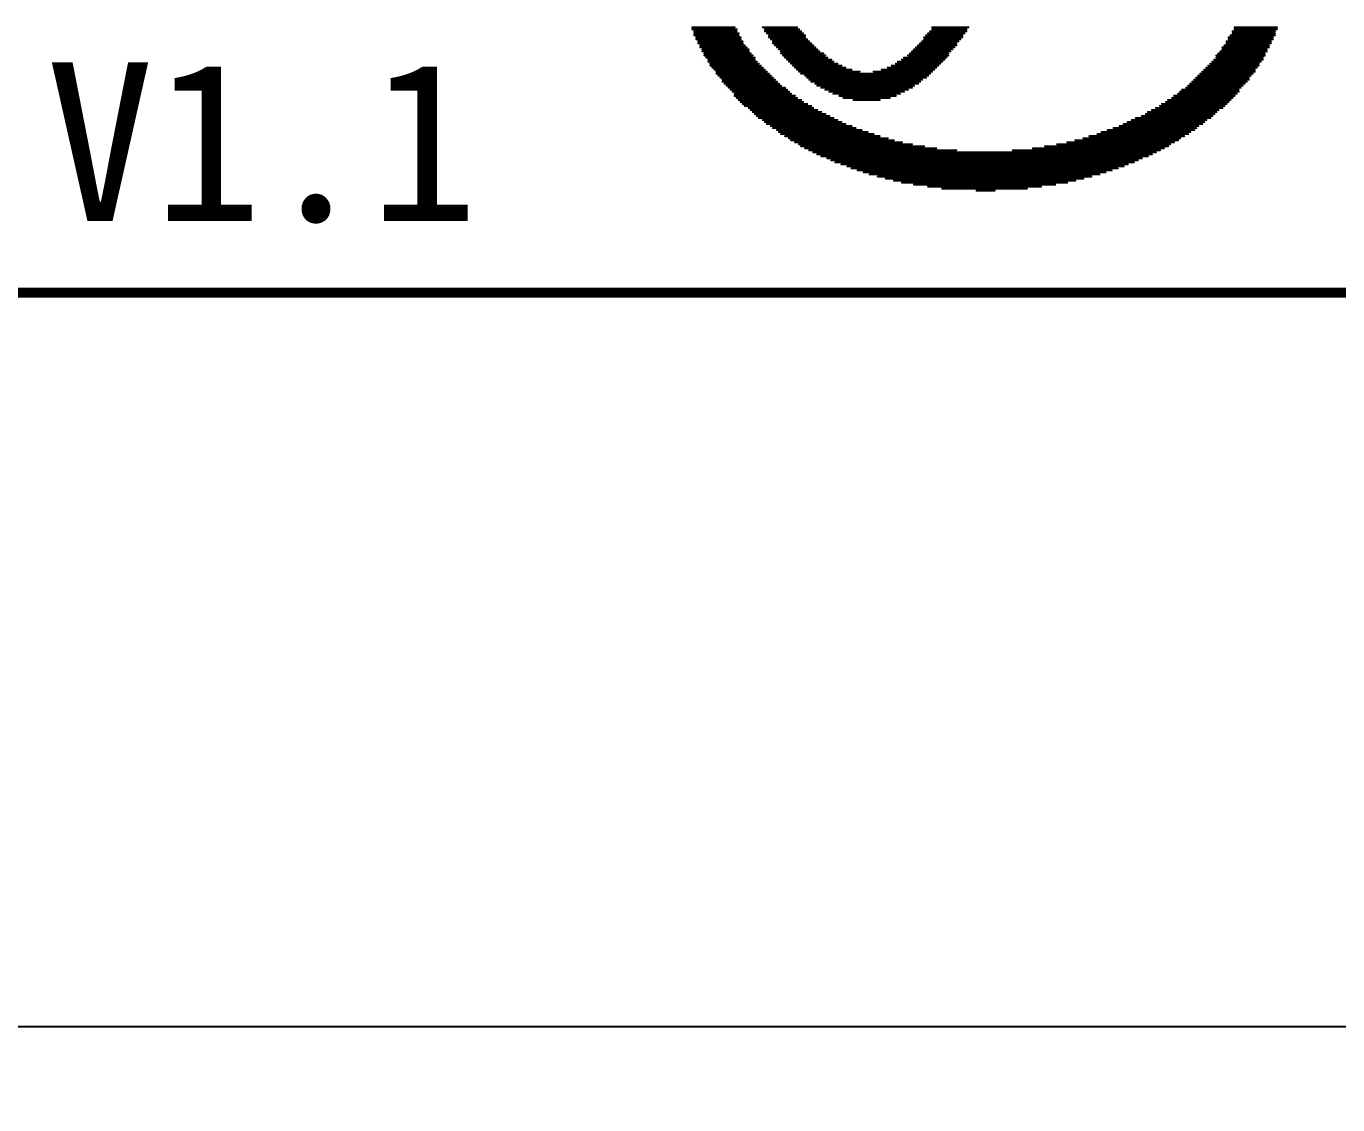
# Model space of a CAD drawing. Extents: x 780 to 1278, y 406 to 602.
# Drawn here: x 902.3 to 918.82, y 452.14 to 465.73 of the extents above; entities that cross this region are included whole.
import ezdxf

# ---------------------------------------------------------------- set-up
doc = ezdxf.new("R2010")
doc.units = 0
doc.header["$MEASUREMENT"] = 0
doc.layers.get('0').update_dxf_attribs({"linetype": 'CONTINUOUS'})
doc.layers.get('Defpoints').update_dxf_attribs({"linetype": 'CONTINUOUS'})
doc.layers.add('BOTTOMOVERLAY', color=7, linetype='CONTINUOUS')
doc.layers.add('KEEPOUTLAYER', color=6, linetype='CONTINUOUS')
doc.styles.get("Standard").update_dxf_attribs({"font": ''})
doc.styles.get('Standard').set_extended_font_data('SimSun')
doc.dimstyles.get("Standard").update_dxf_attribs({"dimtxt": 0.18, "dimasz": 0.18, "dimexe": 0.18, "dimexo": 0.0625, "dimgap": 0.09, "dimtad": 0, "dimtih": 1, "dimtoh": 1, "dimdec": 4, "dimzin": 0, "dimdsep": 46, "dimtxsty": 'Standard', "dimcen": 0.09, "dimadec": 0, "dimazin": 0, "dimtfac": 1, "dimtdec": 4, "dimtofl": 0, "dimtmove": 0, "dimatfit": 0, "dimfxl": 1, "dimtolj": 1, "dimtzin": 0, "dimarcsym": 0})

# ---------------------------------------------------------------- blocks, each defined once
blk = doc.blocks.new('CLEVEL_5_5_7_2_B_227')
at = {"layer": 'BOTTOMOVERLAY', "const_width": 0.0254}
for points in [[(-3.683, -0.5588), (-3.1496, -0.5588)], [(-3.683, -0.5842), (-3.1496, -0.5842)], [(-3.6576, -0.6096), (-3.1242, -0.6096)], [(-3.6576, -0.635), (-3.1242, -0.635)], [(-3.6576, -0.6604), (-3.0988, -0.6604)], [(0.2032, -0.5588), (0.6604, -0.5588)], [(0.2286, -0.5842), (0.6604, -0.5842)], [(0.2286, -0.6096), (0.6858, -0.6096)], [(0.254, -0.635), (0.7112, -0.635)], [(0.2794, -0.6604), (0.7366, -0.6604)], [(2.2606, -0.6604), (2.7178, -0.6604)], [(2.286, -0.635), (2.7432, -0.635)], [(2.3114, -0.6096), (2.7686, -0.6096)], [(2.3368, -0.5842), (2.7686, -0.5842)], [(2.3622, -0.5588), (2.794, -0.5588)], [(3.0988, -0.635), (3.6576, -0.635)], [(3.0988, -0.6604), (3.6576, -0.6604)], [(3.1242, -0.5842), (3.683, -0.5842)], [(3.1242, -0.6096), (3.6576, -0.6096)], [(3.1496, -0.5588), (3.683, -0.5588)], [(-3.6322, -0.6858), (-3.0734, -0.6858)], [(-3.6322, -0.7112), (-3.0734, -0.7112)], [(-3.6068, -0.7366), (-3.048, -0.7366)], [(-3.6068, -0.762), (-3.048, -0.762)], [(-3.5814, -0.7874), (-3.0226, -0.7874)], [(-3.5814, -0.8128), (-2.9972, -0.8128)], [(-3.556, -0.8382), (-2.9972, -0.8382)], [(0.2794, -0.6858), (0.762, -0.6858)], [(0.3048, -0.7112), (0.762, -0.7112)], [(0.3302, -0.7366), (0.7874, -0.7366)], [(0.3556, -0.762), (0.8128, -0.762)], [(0.3556, -0.7874), (0.8382, -0.7874)], [(0.381, -0.8128), (0.8636, -0.8128)], [(0.4064, -0.8382), (0.889, -0.8382)], [(2.1082, -0.8382), (2.5908, -0.8382)], [(2.1336, -0.8128), (2.6162, -0.8128)], [(2.159, -0.7874), (2.6416, -0.7874)], [(2.1844, -0.762), (2.667, -0.762)], [(2.2098, -0.7366), (2.667, -0.7366)], [(2.2352, -0.7112), (2.6924, -0.7112)], [(2.2606, -0.6858), (2.7178, -0.6858)], [(2.9718, -0.8382), (3.556, -0.8382)], [(2.9972, -0.8128), (3.5814, -0.8128)], [(3.0226, -0.7874), (3.5814, -0.7874)], [(3.048, -0.7366), (3.6068, -0.7366)], [(3.048, -0.762), (3.6068, -0.762)], [(3.0734, -0.6858), (3.6322, -0.6858)], [(3.0734, -0.7112), (3.6322, -0.7112)], [(-3.556, -0.8636), (-2.9718, -0.8636)], [(-3.5306, -0.889), (-2.9464, -0.889)], [(-3.5306, -0.9144), (-2.921, -0.9144)], [(-3.5052, -0.9398), (-2.921, -0.9398)], [(-3.5052, -0.9652), (-2.8956, -0.9652)], [(-3.4798, -0.9906), (-2.8702, -0.9906)], [(0.4318, -0.8636), (0.9144, -0.8636)], [(0.4572, -0.889), (0.9398, -0.889)], [(0.4572, -0.9144), (0.9652, -0.9144)], [(0.4826, -0.9398), (1.016, -0.9398)], [(0.508, -0.9652), (1.0414, -0.9652)], [(0.5334, -0.9906), (1.0922, -0.9906)], [(1.905, -0.9906), (2.4638, -0.9906)], [(1.9304, -0.9652), (2.4892, -0.9652)], [(1.9812, -0.9398), (2.5146, -0.9398)], [(2.0066, -0.9144), (2.54, -0.9144)], [(2.032, -0.889), (2.5654, -0.889)], [(2.0828, -0.8636), (2.5654, -0.8636)], [(2.8702, -0.9906), (3.4798, -0.9906)], [(2.8956, -0.9398), (3.5052, -0.9398)], [(2.8956, -0.9652), (3.4798, -0.9652)], [(2.921, -0.9144), (3.5306, -0.9144)], [(2.9464, -0.889), (3.5306, -0.889)], [(2.9718, -0.8636), (3.556, -0.8636)], [(-3.4544, -1.016), (-2.8448, -1.016)], [(-3.4544, -1.0414), (-2.8194, -1.0414)], [(-3.429, -1.0668), (-2.794, -1.0668)], [(-3.4036, -1.0922), (-2.7686, -1.0922)], [(-3.4036, -1.1176), (-2.7432, -1.1176)], [(-3.3782, -1.143), (-2.7178, -1.143)], [(-3.3528, -1.1684), (-2.6924, -1.1684)], [(0.5588, -1.016), (1.1176, -1.016)], [(0.5842, -1.0414), (1.1684, -1.0414)], [(0.6096, -1.0668), (1.2192, -1.0668)], [(0.635, -1.0922), (1.2954, -1.0922)], [(0.6604, -1.1176), (1.397, -1.1176)], [(0.6858, -1.143), (2.3114, -1.143)], [(0.7112, -1.1684), (2.2606, -1.1684)], [(1.5748, -1.1176), (2.3368, -1.1176)], [(1.6764, -1.0922), (2.3622, -1.0922)], [(1.7526, -1.0668), (2.3876, -1.0668)], [(1.8034, -1.0414), (2.413, -1.0414)], [(1.8542, -1.016), (2.4384, -1.016)], [(2.6924, -1.1684), (3.3528, -1.1684)], [(2.7178, -1.143), (3.3782, -1.143)], [(2.7432, -1.1176), (3.3782, -1.1176)], [(2.7686, -1.0922), (3.4036, -1.0922)], [(2.794, -1.0668), (3.429, -1.0668)], [(2.8194, -1.0414), (3.4544, -1.0414)], [(2.8448, -1.016), (3.4544, -1.016)], [(-3.3274, -1.1938), (-2.667, -1.1938)], [(-3.3274, -1.2192), (-2.6416, -1.2192)], [(-3.302, -1.2446), (-2.6162, -1.2446)], [(-3.2766, -1.27), (-2.5908, -1.27)], [(-3.2512, -1.2954), (-2.5654, -1.2954)], [(-3.2258, -1.3208), (-2.54, -1.3208)], [(0.7366, -1.1938), (2.2352, -1.1938)], [(0.7874, -1.2192), (2.2098, -1.2192)], [(0.8128, -1.2446), (2.1844, -1.2446)], [(0.8382, -1.27), (2.1336, -1.27)], [(0.889, -1.2954), (2.1082, -1.2954)], [(0.9144, -1.3208), (2.0574, -1.3208)], [(2.5146, -1.3208), (3.2258, -1.3208)], [(2.5654, -1.2954), (3.2512, -1.2954)], [(2.5908, -1.27), (3.2766, -1.27)], [(2.6162, -1.2446), (3.302, -1.2446)], [(2.6416, -1.2192), (3.302, -1.2192)], [(2.667, -1.1938), (3.3274, -1.1938)], [(-3.2004, -1.3462), (-2.4892, -1.3462)], [(-3.2004, -1.3716), (-2.4638, -1.3716)], [(-3.175, -1.397), (-2.4384, -1.397)], [(-3.1496, -1.4224), (-2.3876, -1.4224)], [(-3.1242, -1.4478), (-2.3622, -1.4478)], [(-3.0988, -1.4732), (-2.3114, -1.4732)], [(-3.0734, -1.4986), (-2.286, -1.4986)], [(0.9652, -1.3462), (2.0066, -1.3462)], [(1.016, -1.3716), (1.9558, -1.3716)], [(1.0668, -1.397), (1.905, -1.397)], [(1.1176, -1.4224), (1.8288, -1.4224)], [(1.1938, -1.4478), (1.778, -1.4478)], [(1.3208, -1.4732), (1.651, -1.4732)], [(2.286, -1.4986), (3.0734, -1.4986)], [(2.3114, -1.4732), (3.0988, -1.4732)], [(2.3622, -1.4478), (3.1242, -1.4478)], [(2.3876, -1.4224), (3.1496, -1.4224)], [(2.4384, -1.397), (3.1496, -1.397)], [(2.4638, -1.3716), (3.175, -1.3716)], [(2.4892, -1.3462), (3.2004, -1.3462)], [(-3.048, -1.524), (-2.2352, -1.524)], [(-3.0226, -1.5494), (-2.2098, -1.5494)], [(-2.9972, -1.5748), (-2.159, -1.5748)], [(-2.9464, -1.6002), (-2.1082, -1.6002)], [(-2.921, -1.6256), (-2.0574, -1.6256)], [(-2.8956, -1.651), (-2.032, -1.651)], [(2.0066, -1.651), (2.8956, -1.651)], [(2.0574, -1.6256), (2.921, -1.6256)], [(2.1082, -1.6002), (2.9464, -1.6002)], [(2.159, -1.5748), (2.9718, -1.5748)], [(2.1844, -1.5494), (3.0226, -1.5494)], [(2.2352, -1.524), (3.048, -1.524)], [(-2.8702, -1.6764), (-1.9812, -1.6764)], [(-2.8448, -1.7018), (-1.905, -1.7018)], [(-2.794, -1.7272), (-1.8542, -1.7272)], [(-2.7686, -1.7526), (-1.8034, -1.7526)], [(-2.7432, -1.778), (-1.7526, -1.778)], [(-2.6924, -1.8034), (-1.7018, -1.8034)], [(-2.667, -1.8288), (-1.6256, -1.8288)], [(1.6256, -1.8288), (2.667, -1.8288)], [(1.6764, -1.8034), (2.6924, -1.8034)], [(1.7526, -1.778), (2.7432, -1.778)], [(1.8034, -1.7526), (2.7686, -1.7526)], [(1.8542, -1.7272), (2.794, -1.7272)], [(1.905, -1.7018), (2.8448, -1.7018)], [(1.9558, -1.6764), (2.8702, -1.6764)], [(-2.6416, -1.8542), (-1.5494, -1.8542)], [(-2.5908, -1.8796), (-1.4732, -1.8796)], [(-2.5654, -1.905), (-1.4224, -1.905)], [(-2.5146, -1.9304), (-1.3208, -1.9304)], [(-2.4638, -1.9558), (-1.2446, -1.9558)], [(-2.4384, -1.9812), (-1.143, -1.9812)], [(1.143, -1.9812), (2.4384, -1.9812)], [(1.2192, -1.9558), (2.4638, -1.9558)], [(1.3208, -1.9304), (2.5146, -1.9304)], [(1.397, -1.905), (2.5654, -1.905)], [(1.4732, -1.8796), (2.5908, -1.8796)], [(1.5494, -1.8542), (2.6162, -1.8542)], [(-2.3876, -2.0066), (-1.0414, -2.0066)], [(-2.3368, -2.032), (-0.9144, -2.032)], [(-2.3114, -2.0574), (-0.762, -2.0574)], [(-2.2606, -2.0828), (-0.6096, -2.0828)], [(-2.2098, -2.1082), (-0.3556, -2.1082)], [(-2.159, -2.1336), (2.159, -2.1336)], [(-2.1082, -2.159), (2.1082, -2.159)], [(0.3556, -2.1082), (2.2098, -2.1082)], [(0.6096, -2.0828), (2.2606, -2.0828)], [(0.762, -2.0574), (2.3114, -2.0574)], [(0.9144, -2.032), (2.3368, -2.032)], [(1.0414, -2.0066), (2.3876, -2.0066)], [(-2.0574, -2.1844), (2.0574, -2.1844)], [(-1.9812, -2.2098), (1.9812, -2.2098)], [(-1.9304, -2.2352), (1.9304, -2.2352)], [(-1.8796, -2.2606), (1.8796, -2.2606)], [(-1.8034, -2.286), (1.8034, -2.286)], [(-1.7526, -2.3114), (1.7272, -2.3114)], [(-1.6764, -2.3368), (1.6764, -2.3368)], [(-1.6002, -2.3622), (1.6002, -2.3622)], [(-1.524, -2.3876), (1.524, -2.3876)], [(-1.4478, -2.413), (1.4478, -2.413)], [(-1.3462, -2.4384), (1.3462, -2.4384)], [(-1.2446, -2.4638), (1.2446, -2.4638)], [(-1.143, -2.4892), (1.143, -2.4892)], [(-1.0414, -2.5146), (1.0414, -2.5146)], [(-0.889, -2.54), (0.889, -2.54)], [(-0.7112, -2.5654), (0.7112, -2.5654)], [(-0.5334, -2.5908), (0.5334, -2.5908)], [(-0.127, -2.6162), (0.1016, -2.6162)]]:
    blk.add_lwpolyline(points, dxfattribs=at)
at = {"layer": 'BOTTOMOVERLAY', "const_width": 0.0127}
for points in [[(-3.68935, -0.5588, 1), (-3.67665, -0.5588, 1)], [(-3.68935, -0.5842, 1), (-3.67665, -0.5842, 1)], [(-3.66395, -0.6096, 1), (-3.65125, -0.6096, 1)], [(-3.66395, -0.635, 1), (-3.65125, -0.635, 1)], [(-3.66395, -0.6604, 1), (-3.65125, -0.6604, 1)], [(-3.15595, -0.5588, 1), (-3.14325, -0.5588, 1)], [(-3.15595, -0.5842, 1), (-3.14325, -0.5842, 1)], [(-3.13055, -0.6096, 1), (-3.11785, -0.6096, 1)], [(-3.13055, -0.635, 1), (-3.11785, -0.635, 1)], [(-3.10515, -0.6604, 1), (-3.09245, -0.6604, 1)], [(0.19685, -0.5588, 1), (0.20955, -0.5588, 1)], [(0.22225, -0.5842, 1), (0.23495, -0.5842, 1)], [(0.22225, -0.6096, 1), (0.23495, -0.6096, 1)], [(0.24765, -0.635, 1), (0.26035, -0.635, 1)], [(0.27305, -0.6604, 1), (0.28575, -0.6604, 1)], [(0.65405, -0.5588, 1), (0.66675, -0.5588, 1)], [(0.65405, -0.5842, 1), (0.66675, -0.5842, 1)], [(0.67945, -0.6096, 1), (0.69215, -0.6096, 1)], [(0.70485, -0.635, 1), (0.71755, -0.635, 1)], [(0.73025, -0.6604, 1), (0.74295, -0.6604, 1)], [(2.25425, -0.6604, 1), (2.26695, -0.6604, 1)], [(2.27965, -0.635, 1), (2.29235, -0.635, 1)], [(2.30505, -0.6096, 1), (2.31775, -0.6096, 1)], [(2.33045, -0.5842, 1), (2.34315, -0.5842, 1)], [(2.35585, -0.5588, 1), (2.36855, -0.5588, 1)], [(2.71145, -0.6604, 1), (2.72415, -0.6604, 1)], [(2.73685, -0.635, 1), (2.74955, -0.635, 1)], [(2.76225, -0.5842, 1), (2.77495, -0.5842, 1)], [(2.76225, -0.6096, 1), (2.77495, -0.6096, 1)], [(2.78765, -0.5588, 1), (2.80035, -0.5588, 1)], [(3.09245, -0.635, 1), (3.10515, -0.635, 1)], [(3.09245, -0.6604, 1), (3.10515, -0.6604, 1)], [(3.11785, -0.5842, 1), (3.13055, -0.5842, 1)], [(3.11785, -0.6096, 1), (3.13055, -0.6096, 1)], [(3.14325, -0.5588, 1), (3.15595, -0.5588, 1)], [(3.65125, -0.6096, 1), (3.66395, -0.6096, 1)], [(3.65125, -0.635, 1), (3.66395, -0.635, 1)], [(3.65125, -0.6604, 1), (3.66395, -0.6604, 1)], [(3.67665, -0.5588, 1), (3.68935, -0.5588, 1)], [(3.67665, -0.5842, 1), (3.68935, -0.5842, 1)], [(-3.63855, -0.6858, 1), (-3.62585, -0.6858, 1)], [(-3.63855, -0.7112, 1), (-3.62585, -0.7112, 1)], [(-3.61315, -0.7366, 1), (-3.60045, -0.7366, 1)], [(-3.61315, -0.762, 1), (-3.60045, -0.762, 1)], [(-3.58775, -0.7874, 1), (-3.57505, -0.7874, 1)], [(-3.58775, -0.8128, 1), (-3.57505, -0.8128, 1)], [(-3.56235, -0.8382, 1), (-3.54965, -0.8382, 1)], [(-3.07975, -0.6858, 1), (-3.06705, -0.6858, 1)], [(-3.07975, -0.7112, 1), (-3.06705, -0.7112, 1)], [(-3.05435, -0.7366, 1), (-3.04165, -0.7366, 1)], [(-3.05435, -0.762, 1), (-3.04165, -0.762, 1)], [(-3.02895, -0.7874, 1), (-3.01625, -0.7874, 1)], [(-3.00355, -0.8128, 1), (-2.99085, -0.8128, 1)], [(-3.00355, -0.8382, 1), (-2.99085, -0.8382, 1)], [(0.27305, -0.6858, 1), (0.28575, -0.6858, 1)], [(0.29845, -0.7112, 1), (0.31115, -0.7112, 1)], [(0.32385, -0.7366, 1), (0.33655, -0.7366, 1)], [(0.34925, -0.762, 1), (0.36195, -0.762, 1)], [(0.34925, -0.7874, 1), (0.36195, -0.7874, 1)], [(0.37465, -0.8128, 1), (0.38735, -0.8128, 1)], [(0.40005, -0.8382, 1), (0.41275, -0.8382, 1)], [(0.75565, -0.6858, 1), (0.76835, -0.6858, 1)], [(0.75565, -0.7112, 1), (0.76835, -0.7112, 1)], [(0.78105, -0.7366, 1), (0.79375, -0.7366, 1)], [(0.80645, -0.762, 1), (0.81915, -0.762, 1)], [(0.83185, -0.7874, 1), (0.84455, -0.7874, 1)], [(0.85725, -0.8128, 1), (0.86995, -0.8128, 1)], [(0.88265, -0.8382, 1), (0.89535, -0.8382, 1)], [(2.10185, -0.8382, 1), (2.11455, -0.8382, 1)], [(2.12725, -0.8128, 1), (2.13995, -0.8128, 1)], [(2.15265, -0.7874, 1), (2.16535, -0.7874, 1)], [(2.17805, -0.762, 1), (2.19075, -0.762, 1)], [(2.20345, -0.7366, 1), (2.21615, -0.7366, 1)], [(2.22885, -0.7112, 1), (2.24155, -0.7112, 1)], [(2.25425, -0.6858, 1), (2.26695, -0.6858, 1)], [(2.58445, -0.8382, 1), (2.59715, -0.8382, 1)], [(2.60985, -0.8128, 1), (2.62255, -0.8128, 1)], [(2.63525, -0.7874, 1), (2.64795, -0.7874, 1)], [(2.66065, -0.7366, 1), (2.67335, -0.7366, 1)], [(2.66065, -0.762, 1), (2.67335, -0.762, 1)], [(2.68605, -0.7112, 1), (2.69875, -0.7112, 1)], [(2.71145, -0.6858, 1), (2.72415, -0.6858, 1)], [(2.96545, -0.8382, 1), (2.97815, -0.8382, 1)], [(2.99085, -0.8128, 1), (3.00355, -0.8128, 1)], [(3.01625, -0.7874, 1), (3.02895, -0.7874, 1)], [(3.04165, -0.7366, 1), (3.05435, -0.7366, 1)], [(3.04165, -0.762, 1), (3.05435, -0.762, 1)], [(3.06705, -0.6858, 1), (3.07975, -0.6858, 1)], [(3.06705, -0.7112, 1), (3.07975, -0.7112, 1)], [(3.54965, -0.8382, 1), (3.56235, -0.8382, 1)], [(3.57505, -0.7874, 1), (3.58775, -0.7874, 1)], [(3.57505, -0.8128, 1), (3.58775, -0.8128, 1)], [(3.60045, -0.7366, 1), (3.61315, -0.7366, 1)], [(3.60045, -0.762, 1), (3.61315, -0.762, 1)], [(3.62585, -0.6858, 1), (3.63855, -0.6858, 1)], [(3.62585, -0.7112, 1), (3.63855, -0.7112, 1)], [(-3.56235, -0.8636, 1), (-3.54965, -0.8636, 1)], [(-3.53695, -0.889, 1), (-3.52425, -0.889, 1)], [(-3.53695, -0.9144, 1), (-3.52425, -0.9144, 1)], [(-3.51155, -0.9398, 1), (-3.49885, -0.9398, 1)], [(-3.51155, -0.9652, 1), (-3.49885, -0.9652, 1)], [(-3.48615, -0.9906, 1), (-3.47345, -0.9906, 1)], [(-2.97815, -0.8636, 1), (-2.96545, -0.8636, 1)], [(-2.95275, -0.889, 1), (-2.94005, -0.889, 1)], [(-2.92735, -0.9144, 1), (-2.91465, -0.9144, 1)], [(-2.92735, -0.9398, 1), (-2.91465, -0.9398, 1)], [(-2.90195, -0.9652, 1), (-2.88925, -0.9652, 1)], [(-2.87655, -0.9906, 1), (-2.86385, -0.9906, 1)], [(0.42545, -0.8636, 1), (0.43815, -0.8636, 1)], [(0.45085, -0.889, 1), (0.46355, -0.889, 1)], [(0.45085, -0.9144, 1), (0.46355, -0.9144, 1)], [(0.47625, -0.9398, 1), (0.48895, -0.9398, 1)], [(0.50165, -0.9652, 1), (0.51435, -0.9652, 1)], [(0.52705, -0.9906, 1), (0.53975, -0.9906, 1)], [(0.90805, -0.8636, 1), (0.92075, -0.8636, 1)], [(0.93345, -0.889, 1), (0.94615, -0.889, 1)], [(0.95885, -0.9144, 1), (0.97155, -0.9144, 1)], [(1.00965, -0.9398, 1), (1.02235, -0.9398, 1)], [(1.03505, -0.9652, 1), (1.04775, -0.9652, 1)], [(1.08585, -0.9906, 1), (1.09855, -0.9906, 1)], [(1.89865, -0.9906, 1), (1.91135, -0.9906, 1)], [(1.92405, -0.9652, 1), (1.93675, -0.9652, 1)], [(1.97485, -0.9398, 1), (1.98755, -0.9398, 1)], [(2.00025, -0.9144, 1), (2.01295, -0.9144, 1)], [(2.02565, -0.889, 1), (2.03835, -0.889, 1)], [(2.07645, -0.8636, 1), (2.08915, -0.8636, 1)], [(2.45745, -0.9906, 1), (2.47015, -0.9906, 1)], [(2.48285, -0.9652, 1), (2.49555, -0.9652, 1)], [(2.50825, -0.9398, 1), (2.52095, -0.9398, 1)], [(2.53365, -0.9144, 1), (2.54635, -0.9144, 1)], [(2.55905, -0.8636, 1), (2.57175, -0.8636, 1)], [(2.55905, -0.889, 1), (2.57175, -0.889, 1)], [(2.86385, -0.9906, 1), (2.87655, -0.9906, 1)], [(2.88925, -0.9398, 1), (2.90195, -0.9398, 1)], [(2.88925, -0.9652, 1), (2.90195, -0.9652, 1)], [(2.91465, -0.9144, 1), (2.92735, -0.9144, 1)], [(2.94005, -0.889, 1), (2.95275, -0.889, 1)], [(2.96545, -0.8636, 1), (2.97815, -0.8636, 1)], [(3.47345, -0.9652, 1), (3.48615, -0.9652, 1)], [(3.47345, -0.9906, 1), (3.48615, -0.9906, 1)], [(3.49885, -0.9398, 1), (3.51155, -0.9398, 1)], [(3.52425, -0.889, 1), (3.53695, -0.889, 1)], [(3.52425, -0.9144, 1), (3.53695, -0.9144, 1)], [(3.54965, -0.8636, 1), (3.56235, -0.8636, 1)], [(-3.46075, -1.016, 1), (-3.44805, -1.016, 1)], [(-3.46075, -1.0414, 1), (-3.44805, -1.0414, 1)], [(-3.43535, -1.0668, 1), (-3.42265, -1.0668, 1)], [(-3.40995, -1.0922, 1), (-3.39725, -1.0922, 1)], [(-3.40995, -1.1176, 1), (-3.39725, -1.1176, 1)], [(-3.38455, -1.143, 1), (-3.37185, -1.143, 1)], [(-3.35915, -1.1684, 1), (-3.34645, -1.1684, 1)], [(-2.85115, -1.016, 1), (-2.83845, -1.016, 1)], [(-2.82575, -1.0414, 1), (-2.81305, -1.0414, 1)], [(-2.80035, -1.0668, 1), (-2.78765, -1.0668, 1)], [(-2.77495, -1.0922, 1), (-2.76225, -1.0922, 1)], [(-2.74955, -1.1176, 1), (-2.73685, -1.1176, 1)], [(-2.72415, -1.143, 1), (-2.71145, -1.143, 1)], [(-2.69875, -1.1684, 1), (-2.68605, -1.1684, 1)], [(0.55245, -1.016, 1), (0.56515, -1.016, 1)], [(0.57785, -1.0414, 1), (0.59055, -1.0414, 1)], [(0.60325, -1.0668, 1), (0.61595, -1.0668, 1)], [(0.62865, -1.0922, 1), (0.64135, -1.0922, 1)], [(0.65405, -1.1176, 1), (0.66675, -1.1176, 1)], [(0.67945, -1.143, 1), (0.69215, -1.143, 1)], [(0.70485, -1.1684, 1), (0.71755, -1.1684, 1)], [(1.11125, -1.016, 1), (1.12395, -1.016, 1)], [(1.16205, -1.0414, 1), (1.17475, -1.0414, 1)], [(1.21285, -1.0668, 1), (1.22555, -1.0668, 1)], [(1.28905, -1.0922, 1), (1.30175, -1.0922, 1)], [(1.39065, -1.1176, 1), (1.40335, -1.1176, 1)], [(1.56845, -1.1176, 1), (1.58115, -1.1176, 1)], [(1.67005, -1.0922, 1), (1.68275, -1.0922, 1)], [(1.74625, -1.0668, 1), (1.75895, -1.0668, 1)], [(1.79705, -1.0414, 1), (1.80975, -1.0414, 1)], [(1.84785, -1.016, 1), (1.86055, -1.016, 1)], [(2.25425, -1.1684, 1), (2.26695, -1.1684, 1)], [(2.30505, -1.143, 1), (2.31775, -1.143, 1)], [(2.33045, -1.1176, 1), (2.34315, -1.1176, 1)], [(2.35585, -1.0922, 1), (2.36855, -1.0922, 1)], [(2.38125, -1.0668, 1), (2.39395, -1.0668, 1)], [(2.40665, -1.0414, 1), (2.41935, -1.0414, 1)], [(2.43205, -1.016, 1), (2.44475, -1.016, 1)], [(2.68605, -1.1684, 1), (2.69875, -1.1684, 1)], [(2.71145, -1.143, 1), (2.72415, -1.143, 1)], [(2.73685, -1.1176, 1), (2.74955, -1.1176, 1)], [(2.76225, -1.0922, 1), (2.77495, -1.0922, 1)], [(2.78765, -1.0668, 1), (2.80035, -1.0668, 1)], [(2.81305, -1.0414, 1), (2.82575, -1.0414, 1)], [(2.83845, -1.016, 1), (2.85115, -1.016, 1)], [(3.34645, -1.1684, 1), (3.35915, -1.1684, 1)], [(3.37185, -1.1176, 1), (3.38455, -1.1176, 1)], [(3.37185, -1.143, 1), (3.38455, -1.143, 1)], [(3.39725, -1.0922, 1), (3.40995, -1.0922, 1)], [(3.42265, -1.0668, 1), (3.43535, -1.0668, 1)], [(3.44805, -1.016, 1), (3.46075, -1.016, 1)], [(3.44805, -1.0414, 1), (3.46075, -1.0414, 1)], [(-3.33375, -1.1938, 1), (-3.32105, -1.1938, 1)], [(-3.33375, -1.2192, 1), (-3.32105, -1.2192, 1)], [(-3.30835, -1.2446, 1), (-3.29565, -1.2446, 1)], [(-3.28295, -1.27, 1), (-3.27025, -1.27, 1)], [(-3.25755, -1.2954, 1), (-3.24485, -1.2954, 1)], [(-3.23215, -1.3208, 1), (-3.21945, -1.3208, 1)], [(-2.67335, -1.1938, 1), (-2.66065, -1.1938, 1)], [(-2.64795, -1.2192, 1), (-2.63525, -1.2192, 1)], [(-2.62255, -1.2446, 1), (-2.60985, -1.2446, 1)], [(-2.59715, -1.27, 1), (-2.58445, -1.27, 1)], [(-2.57175, -1.2954, 1), (-2.55905, -1.2954, 1)], [(-2.54635, -1.3208, 1), (-2.53365, -1.3208, 1)], [(0.73025, -1.1938, 1), (0.74295, -1.1938, 1)], [(0.78105, -1.2192, 1), (0.79375, -1.2192, 1)], [(0.80645, -1.2446, 1), (0.81915, -1.2446, 1)], [(0.83185, -1.27, 1), (0.84455, -1.27, 1)], [(0.88265, -1.2954, 1), (0.89535, -1.2954, 1)], [(0.90805, -1.3208, 1), (0.92075, -1.3208, 1)], [(2.05105, -1.3208, 1), (2.06375, -1.3208, 1)], [(2.10185, -1.2954, 1), (2.11455, -1.2954, 1)], [(2.12725, -1.27, 1), (2.13995, -1.27, 1)], [(2.17805, -1.2446, 1), (2.19075, -1.2446, 1)], [(2.20345, -1.2192, 1), (2.21615, -1.2192, 1)], [(2.22885, -1.1938, 1), (2.24155, -1.1938, 1)], [(2.50825, -1.3208, 1), (2.52095, -1.3208, 1)], [(2.55905, -1.2954, 1), (2.57175, -1.2954, 1)], [(2.58445, -1.27, 1), (2.59715, -1.27, 1)], [(2.60985, -1.2446, 1), (2.62255, -1.2446, 1)], [(2.63525, -1.2192, 1), (2.64795, -1.2192, 1)], [(2.66065, -1.1938, 1), (2.67335, -1.1938, 1)], [(3.21945, -1.3208, 1), (3.23215, -1.3208, 1)], [(3.24485, -1.2954, 1), (3.25755, -1.2954, 1)], [(3.27025, -1.27, 1), (3.28295, -1.27, 1)], [(3.29565, -1.2192, 1), (3.30835, -1.2192, 1)], [(3.29565, -1.2446, 1), (3.30835, -1.2446, 1)], [(3.32105, -1.1938, 1), (3.33375, -1.1938, 1)], [(-3.20675, -1.3462, 1), (-3.19405, -1.3462, 1)], [(-3.20675, -1.3716, 1), (-3.19405, -1.3716, 1)], [(-3.18135, -1.397, 1), (-3.16865, -1.397, 1)], [(-3.15595, -1.4224, 1), (-3.14325, -1.4224, 1)], [(-3.13055, -1.4478, 1), (-3.11785, -1.4478, 1)], [(-3.10515, -1.4732, 1), (-3.09245, -1.4732, 1)], [(-3.07975, -1.4986, 1), (-3.06705, -1.4986, 1)], [(-2.49555, -1.3462, 1), (-2.48285, -1.3462, 1)], [(-2.47015, -1.3716, 1), (-2.45745, -1.3716, 1)], [(-2.44475, -1.397, 1), (-2.43205, -1.397, 1)], [(-2.39395, -1.4224, 1), (-2.38125, -1.4224, 1)], [(-2.36855, -1.4478, 1), (-2.35585, -1.4478, 1)], [(-2.31775, -1.4732, 1), (-2.30505, -1.4732, 1)], [(-2.29235, -1.4986, 1), (-2.27965, -1.4986, 1)], [(0.95885, -1.3462, 1), (0.97155, -1.3462, 1)], [(1.00965, -1.3716, 1), (1.02235, -1.3716, 1)], [(1.06045, -1.397, 1), (1.07315, -1.397, 1)], [(1.11125, -1.4224, 1), (1.12395, -1.4224, 1)], [(1.18745, -1.4478, 1), (1.20015, -1.4478, 1)], [(1.31445, -1.4732, 1), (1.32715, -1.4732, 1)], [(1.64465, -1.4732, 1), (1.65735, -1.4732, 1)], [(1.77165, -1.4478, 1), (1.78435, -1.4478, 1)], [(1.82245, -1.4224, 1), (1.83515, -1.4224, 1)], [(1.89865, -1.397, 1), (1.91135, -1.397, 1)], [(1.94945, -1.3716, 1), (1.96215, -1.3716, 1)], [(2.00025, -1.3462, 1), (2.01295, -1.3462, 1)], [(2.27965, -1.4986, 1), (2.29235, -1.4986, 1)], [(2.30505, -1.4732, 1), (2.31775, -1.4732, 1)], [(2.35585, -1.4478, 1), (2.36855, -1.4478, 1)], [(2.38125, -1.4224, 1), (2.39395, -1.4224, 1)], [(2.43205, -1.397, 1), (2.44475, -1.397, 1)], [(2.45745, -1.3716, 1), (2.47015, -1.3716, 1)], [(2.48285, -1.3462, 1), (2.49555, -1.3462, 1)], [(3.06705, -1.4986, 1), (3.07975, -1.4986, 1)], [(3.09245, -1.4732, 1), (3.10515, -1.4732, 1)], [(3.11785, -1.4478, 1), (3.13055, -1.4478, 1)], [(3.14325, -1.397, 1), (3.15595, -1.397, 1)], [(3.14325, -1.4224, 1), (3.15595, -1.4224, 1)], [(3.16865, -1.3716, 1), (3.18135, -1.3716, 1)], [(3.19405, -1.3462, 1), (3.20675, -1.3462, 1)], [(-3.05435, -1.524, 1), (-3.04165, -1.524, 1)], [(-3.02895, -1.5494, 1), (-3.01625, -1.5494, 1)], [(-3.00355, -1.5748, 1), (-2.99085, -1.5748, 1)], [(-2.95275, -1.6002, 1), (-2.94005, -1.6002, 1)], [(-2.92735, -1.6256, 1), (-2.91465, -1.6256, 1)], [(-2.90195, -1.651, 1), (-2.88925, -1.651, 1)], [(-2.24155, -1.524, 1), (-2.22885, -1.524, 1)], [(-2.21615, -1.5494, 1), (-2.20345, -1.5494, 1)], [(-2.16535, -1.5748, 1), (-2.15265, -1.5748, 1)], [(-2.11455, -1.6002, 1), (-2.10185, -1.6002, 1)], [(-2.06375, -1.6256, 1), (-2.05105, -1.6256, 1)], [(-2.03835, -1.651, 1), (-2.02565, -1.651, 1)], [(2.00025, -1.651, 1), (2.01295, -1.651, 1)], [(2.05105, -1.6256, 1), (2.06375, -1.6256, 1)], [(2.10185, -1.6002, 1), (2.11455, -1.6002, 1)], [(2.15265, -1.5748, 1), (2.16535, -1.5748, 1)], [(2.17805, -1.5494, 1), (2.19075, -1.5494, 1)], [(2.22885, -1.524, 1), (2.24155, -1.524, 1)], [(2.88925, -1.651, 1), (2.90195, -1.651, 1)], [(2.91465, -1.6256, 1), (2.92735, -1.6256, 1)], [(2.94005, -1.6002, 1), (2.95275, -1.6002, 1)], [(2.96545, -1.5748, 1), (2.97815, -1.5748, 1)], [(3.01625, -1.5494, 1), (3.02895, -1.5494, 1)], [(3.04165, -1.524, 1), (3.05435, -1.524, 1)], [(-2.87655, -1.6764, 1), (-2.86385, -1.6764, 1)], [(-2.85115, -1.7018, 1), (-2.83845, -1.7018, 1)], [(-2.80035, -1.7272, 1), (-2.78765, -1.7272, 1)], [(-2.77495, -1.7526, 1), (-2.76225, -1.7526, 1)], [(-2.74955, -1.778, 1), (-2.73685, -1.778, 1)], [(-2.69875, -1.8034, 1), (-2.68605, -1.8034, 1)], [(-2.67335, -1.8288, 1), (-2.66065, -1.8288, 1)], [(-1.98755, -1.6764, 1), (-1.97485, -1.6764, 1)], [(-1.91135, -1.7018, 1), (-1.89865, -1.7018, 1)], [(-1.86055, -1.7272, 1), (-1.84785, -1.7272, 1)], [(-1.80975, -1.7526, 1), (-1.79705, -1.7526, 1)], [(-1.75895, -1.778, 1), (-1.74625, -1.778, 1)], [(-1.70815, -1.8034, 1), (-1.69545, -1.8034, 1)], [(-1.63195, -1.8288, 1), (-1.61925, -1.8288, 1)], [(1.61925, -1.8288, 1), (1.63195, -1.8288, 1)], [(1.67005, -1.8034, 1), (1.68275, -1.8034, 1)], [(1.74625, -1.778, 1), (1.75895, -1.778, 1)], [(1.79705, -1.7526, 1), (1.80975, -1.7526, 1)], [(1.84785, -1.7272, 1), (1.86055, -1.7272, 1)], [(1.89865, -1.7018, 1), (1.91135, -1.7018, 1)], [(1.94945, -1.6764, 1), (1.96215, -1.6764, 1)], [(2.66065, -1.8288, 1), (2.67335, -1.8288, 1)], [(2.68605, -1.8034, 1), (2.69875, -1.8034, 1)], [(2.73685, -1.778, 1), (2.74955, -1.778, 1)], [(2.76225, -1.7526, 1), (2.77495, -1.7526, 1)], [(2.78765, -1.7272, 1), (2.80035, -1.7272, 1)], [(2.83845, -1.7018, 1), (2.85115, -1.7018, 1)], [(2.86385, -1.6764, 1), (2.87655, -1.6764, 1)], [(-2.64795, -1.8542, 1), (-2.63525, -1.8542, 1)], [(-2.59715, -1.8796, 1), (-2.58445, -1.8796, 1)], [(-2.57175, -1.905, 1), (-2.55905, -1.905, 1)], [(-2.52095, -1.9304, 1), (-2.50825, -1.9304, 1)], [(-2.47015, -1.9558, 1), (-2.45745, -1.9558, 1)], [(-2.44475, -1.9812, 1), (-2.43205, -1.9812, 1)], [(-1.55575, -1.8542, 1), (-1.54305, -1.8542, 1)], [(-1.47955, -1.8796, 1), (-1.46685, -1.8796, 1)], [(-1.42875, -1.905, 1), (-1.41605, -1.905, 1)], [(-1.32715, -1.9304, 1), (-1.31445, -1.9304, 1)], [(-1.25095, -1.9558, 1), (-1.23825, -1.9558, 1)], [(-1.14935, -1.9812, 1), (-1.13665, -1.9812, 1)], [(1.13665, -1.9812, 1), (1.14935, -1.9812, 1)], [(1.21285, -1.9558, 1), (1.22555, -1.9558, 1)], [(1.31445, -1.9304, 1), (1.32715, -1.9304, 1)], [(1.39065, -1.905, 1), (1.40335, -1.905, 1)], [(1.46685, -1.8796, 1), (1.47955, -1.8796, 1)], [(1.54305, -1.8542, 1), (1.55575, -1.8542, 1)], [(2.43205, -1.9812, 1), (2.44475, -1.9812, 1)], [(2.45745, -1.9558, 1), (2.47015, -1.9558, 1)], [(2.50825, -1.9304, 1), (2.52095, -1.9304, 1)], [(2.55905, -1.905, 1), (2.57175, -1.905, 1)], [(2.58445, -1.8796, 1), (2.59715, -1.8796, 1)], [(2.60985, -1.8542, 1), (2.62255, -1.8542, 1)], [(-2.39395, -2.0066, 1), (-2.38125, -2.0066, 1)], [(-2.34315, -2.032, 1), (-2.33045, -2.032, 1)], [(-2.31775, -2.0574, 1), (-2.30505, -2.0574, 1)], [(-2.26695, -2.0828, 1), (-2.25425, -2.0828, 1)], [(-2.21615, -2.1082, 1), (-2.20345, -2.1082, 1)], [(-2.16535, -2.1336, 1), (-2.15265, -2.1336, 1)], [(-2.11455, -2.159, 1), (-2.10185, -2.159, 1)], [(-1.04775, -2.0066, 1), (-1.03505, -2.0066, 1)], [(-0.92075, -2.032, 1), (-0.90805, -2.032, 1)], [(-0.76835, -2.0574, 1), (-0.75565, -2.0574, 1)], [(-0.61595, -2.0828, 1), (-0.60325, -2.0828, 1)], [(-0.36195, -2.1082, 1), (-0.34925, -2.1082, 1)], [(0.34925, -2.1082, 1), (0.36195, -2.1082, 1)], [(0.60325, -2.0828, 1), (0.61595, -2.0828, 1)], [(0.75565, -2.0574, 1), (0.76835, -2.0574, 1)], [(0.90805, -2.032, 1), (0.92075, -2.032, 1)], [(1.03505, -2.0066, 1), (1.04775, -2.0066, 1)], [(2.10185, -2.159, 1), (2.11455, -2.159, 1)], [(2.15265, -2.1336, 1), (2.16535, -2.1336, 1)], [(2.20345, -2.1082, 1), (2.21615, -2.1082, 1)], [(2.25425, -2.0828, 1), (2.26695, -2.0828, 1)], [(2.30505, -2.0574, 1), (2.31775, -2.0574, 1)], [(2.33045, -2.032, 1), (2.34315, -2.032, 1)], [(2.38125, -2.0066, 1), (2.39395, -2.0066, 1)], [(-2.06375, -2.1844, 1), (-2.05105, -2.1844, 1)], [(-1.98755, -2.2098, 1), (-1.97485, -2.2098, 1)], [(-1.93675, -2.2352, 1), (-1.92405, -2.2352, 1)], [(-1.88595, -2.2606, 1), (-1.87325, -2.2606, 1)], [(-1.80975, -2.286, 1), (-1.79705, -2.286, 1)], [(-1.75895, -2.3114, 1), (-1.74625, -2.3114, 1)], [(1.72085, -2.3114, 1), (1.73355, -2.3114, 1)], [(1.79705, -2.286, 1), (1.80975, -2.286, 1)], [(1.87325, -2.2606, 1), (1.88595, -2.2606, 1)], [(1.92405, -2.2352, 1), (1.93675, -2.2352, 1)], [(1.97485, -2.2098, 1), (1.98755, -2.2098, 1)], [(2.05105, -2.1844, 1), (2.06375, -2.1844, 1)], [(-1.68275, -2.3368, 1), (-1.67005, -2.3368, 1)], [(-1.60655, -2.3622, 1), (-1.59385, -2.3622, 1)], [(-1.53035, -2.3876, 1), (-1.51765, -2.3876, 1)], [(-1.45415, -2.413, 1), (-1.44145, -2.413, 1)], [(-1.35255, -2.4384, 1), (-1.33985, -2.4384, 1)], [(-1.25095, -2.4638, 1), (-1.23825, -2.4638, 1)], [(-1.14935, -2.4892, 1), (-1.13665, -2.4892, 1)], [(1.13665, -2.4892, 1), (1.14935, -2.4892, 1)], [(1.23825, -2.4638, 1), (1.25095, -2.4638, 1)], [(1.33985, -2.4384, 1), (1.35255, -2.4384, 1)], [(1.44145, -2.413, 1), (1.45415, -2.413, 1)], [(1.51765, -2.3876, 1), (1.53035, -2.3876, 1)], [(1.59385, -2.3622, 1), (1.60655, -2.3622, 1)], [(1.67005, -2.3368, 1), (1.68275, -2.3368, 1)], [(-1.04775, -2.5146, 1), (-1.03505, -2.5146, 1)], [(-0.89535, -2.54, 1), (-0.88265, -2.54, 1)], [(-0.71755, -2.5654, 1), (-0.70485, -2.5654, 1)], [(-0.53975, -2.5908, 1), (-0.52705, -2.5908, 1)], [(-0.13335, -2.6162, 1), (-0.12065, -2.6162, 1)], [(0.09525, -2.6162, 1), (0.10795, -2.6162, 1)], [(0.52705, -2.5908, 1), (0.53975, -2.5908, 1)], [(0.70485, -2.5654, 1), (0.71755, -2.5654, 1)], [(0.88265, -2.54, 1), (0.89535, -2.54, 1)], [(1.03505, -2.5146, 1), (1.04775, -2.5146, 1)]]:
    blk.add_lwpolyline(points, format="xyb", close=True, dxfattribs=at)
blk = doc.blocks.new('_Open90')
at = {"color": 0, "linetype": 'ByBlock', "lineweight": -2}
for p, q in [((0, 0), (-1, 0)), ((-0.5, 0.5), (0, 0)), ((0, 0), (-0.5, -0.5))]:
    blk.add_line(p, q, dxfattribs=at)
blk = doc.blocks.new('*D1082')
at = {"color": 0, "linetype": 'Continuous', "lineweight": -2}
for p, q in [((831.139, 462.239), (831.139, 452.947)), ((1166.07, 462.312), (1166.07, 452.947))]:
    blk.add_line(p, q, dxfattribs=at)
at = {"color": 6, "linetype": 'Continuous', "lineweight": -2}
for p, q in [((831.319, 453.127), (996.134, 453.127)), ((1165.89, 453.127), (1001.075, 453.127))]:
    blk.add_line(p, q, dxfattribs=at)
at = {"layer": 'Defpoints', "color": 0, "linetype": 'Continuous'}
for p in [(1166.07, 462.375), (831.139, 462.302), (1166.07, 453.127)]:
    blk.add_point(p, dxfattribs=at)
at = {"color": 6, "linetype": 'Continuous', "lineweight": -2, "xscale": 0.18, "yscale": 0.18, "zscale": 0.18, "rotation": 180}
blk.add_blockref('_Open90', (831.139, 453.127), dxfattribs=at)
at = {"color": 6, "linetype": 'Continuous', "lineweight": -2, "xscale": 0.18, "yscale": 0.18, "zscale": 0.18}
blk.add_blockref('_Open90', (1166.07, 453.127), dxfattribs=at)
at = {"color": 6, "linetype": 'Continuous', "insert": (998.605, 453.127), "char_height": 1.5, "attachment_point": 5}
blk.add_mtext('\\A1;335', dxfattribs=at)

msp = doc.modelspace()

# ---------------------------------------------------------------- linework, layer by layer
at = {"layer": 'KEEPOUTLAYER', "const_width": 0.127}
msp.add_lwpolyline([(1166.047, 462.372), (831.047, 462.372)], dxfattribs=at)

# ---------------------------------------------------------------- block references
at = {"xscale": -1}
msp.add_blockref('CLEVEL_5_5_7_2_B_227', (914.372, 466.272), dxfattribs=at)

# ---------------------------------------------------------------- texts
at = {"layer": 'BOTTOMOVERLAY'}
msp.add_text('V1.1', height=2, dxfattribs=at).set_placement((902.547, 463.272))

# ---------------------------------------------------------------- dimensions: what is measured, and where the dimension line sits
at = {"linetype": 'Continuous'}
dim = msp.add_linear_dim(base=(1166.07, 453.127), p1=(831.139, 462.302), p2=(1166.07, 462.375), dimstyle='Standard', override={"dimtxt": 1.5, "dimgap": 1, "dimdec": 0, "dimblk1": 'Open90', "dimblk2": 'Open90', "dimsah": 1, "dimclrd": 6, "dimclrt": 6, "dimatfit": 3}, dxfattribs=at)
dim.commit()
dim.dimension.update_dxf_attribs({"geometry": '*D1082', "text_midpoint": (998.605, 453.127)})

doc.saveas('drawing.dxf')
